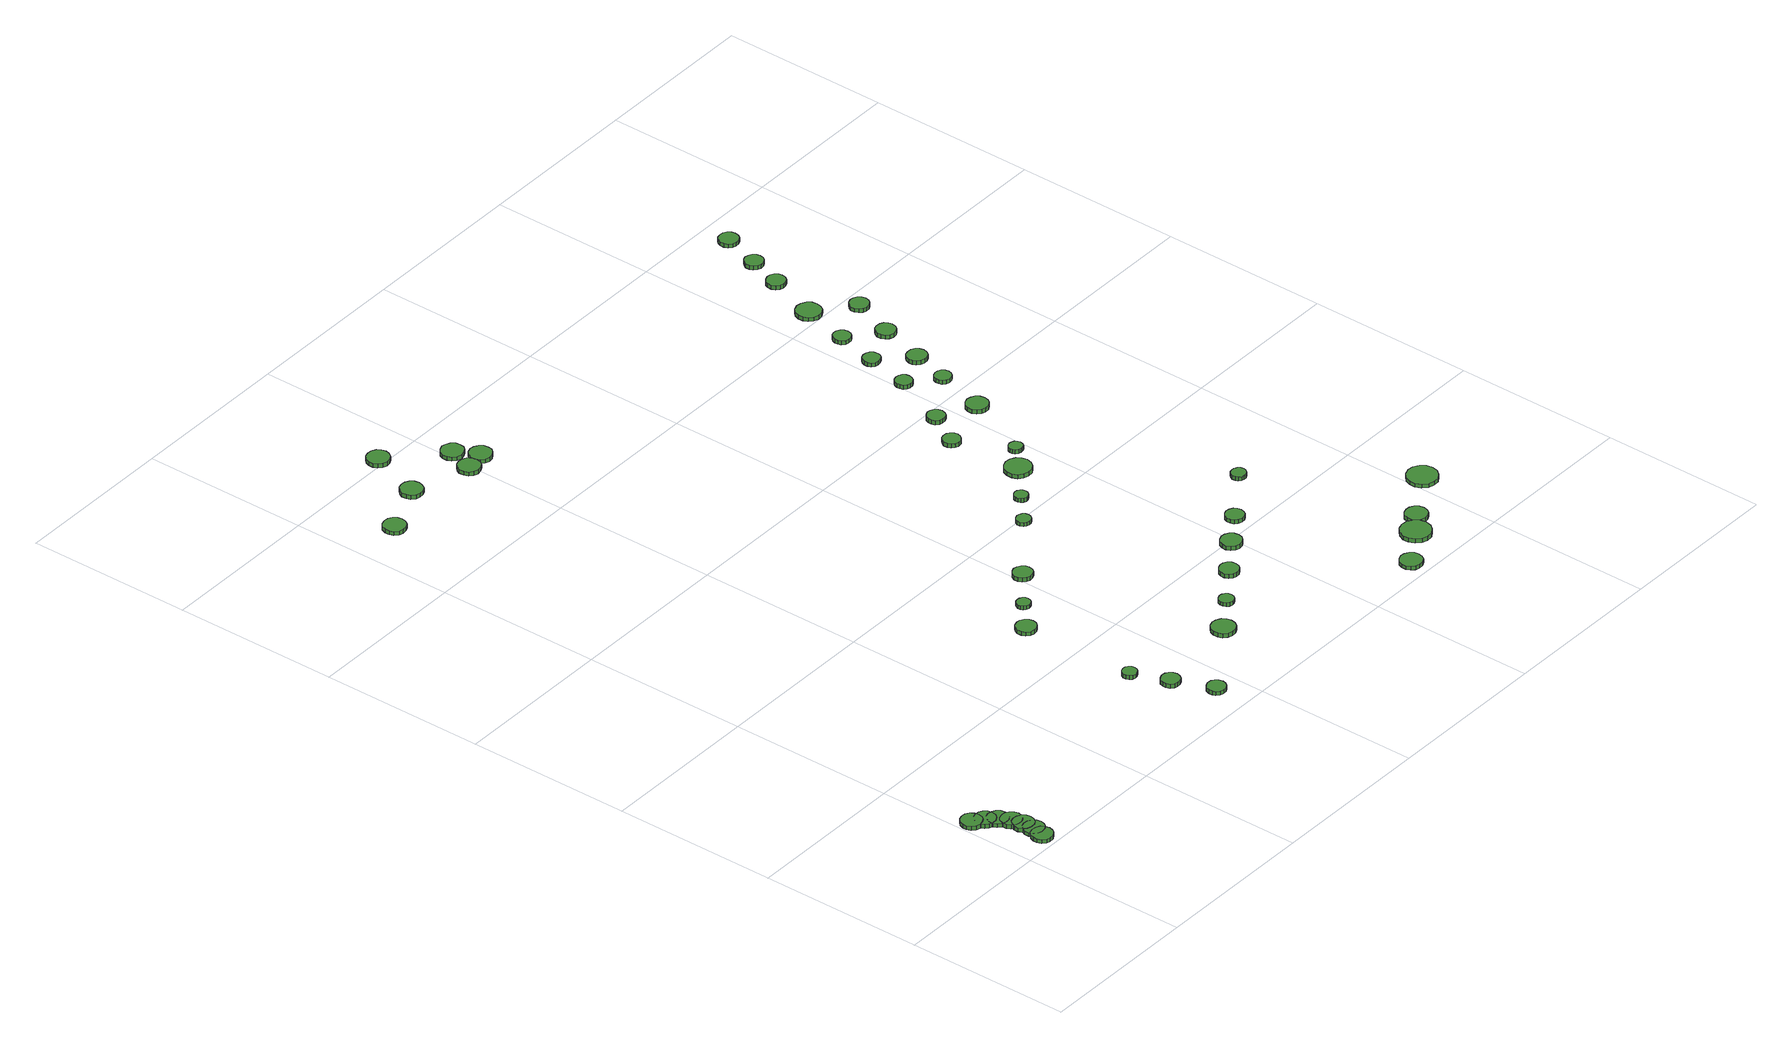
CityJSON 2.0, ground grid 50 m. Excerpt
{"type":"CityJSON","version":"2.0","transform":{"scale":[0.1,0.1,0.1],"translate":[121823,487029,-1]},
"CityObjects":{
"tree1":{"type":"SolitaryVegetationObject","attributes":{"function":"something"},"geometry":[{"type":"MultiSurface","lod":"1","boundaries":[[[0,1,2,3,4,5,6,7,8,9,10,11,12,13,14]],[[15,16,17,18,19,20,21,22,23,24,25,26,27,28,29]],[[0,29,28,1]],[[1,28,27,2]],[[2,27,26,3]],[[3,26,25,4]],[[4,25,24,5]],[[5,24,23,6]],[[6,23,22,7]],[[7,22,21,8]],[[8,21,20,9]],[[9,20,19,10]],[[10,19,18,11]],[[11,18,17,12]],[[12,17,16,13]],[[13,16,15,14]],[[14,15,29,0]]]}]},
"tree2":{"type":"SolitaryVegetationObject","attributes":{"function":"something"},"geometry":[{"type":"MultiSurface","lod":"1","boundaries":[[[30,31,32,33,34,35,36,37,38,39,40,41,42,43,44]],[[45,46,47,48,49,50,51,52,53,54,55,56,57,58,59]],[[30,59,58,31]],[[31,58,57,32]],[[32,57,56,33]],[[33,56,55,34]],[[34,55,54,35]],[[35,54,53,36]],[[36,53,52,37]],[[37,52,51,38]],[[38,51,50,39]],[[39,50,49,40]],[[40,49,48,41]],[[41,48,47,42]],[[42,47,46,43]],[[43,46,45,44]],[[44,45,59,30]]]}]},
"tree3":{"type":"SolitaryVegetationObject","attributes":{"function":"something"},"geometry":[{"type":"MultiSurface","lod":"1","boundaries":[[[60,61,62,63,64,65,66,67,68,69,70,71,72,73,74]],[[75,76,77,78,79,80,81,82,83,84,85,86,87,88,89]],[[60,89,88,61]],[[61,88,87,62]],[[62,87,86,63]],[[63,86,85,64]],[[64,85,84,65]],[[65,84,83,66]],[[66,83,82,67]],[[67,82,81,68]],[[68,81,80,69]],[[69,80,79,70]],[[70,79,78,71]],[[71,78,77,72]],[[72,77,76,73]],[[73,76,75,74]],[[74,75,89,60]]]}]},
"tree4":{"type":"SolitaryVegetationObject","attributes":{"function":"something"},"geometry":[{"type":"MultiSurface","lod":"1","boundaries":[[[90,91,92,93,94,95,96,97,98,99,100,101,102,103,104]],[[105,106,107,108,109,110,111,112,113,114,115,116,117,118,119]],[[90,119,118,91]],[[91,118,117,92]],[[92,117,116,93]],[[93,116,115,94]],[[94,115,114,95]],[[95,114,113,96]],[[96,113,112,97]],[[97,112,111,98]],[[98,111,110,99]],[[99,110,109,100]],[[100,109,108,101]],[[101,108,107,102]],[[102,107,106,103]],[[103,106,105,104]],[[104,105,119,90]]]}]},
"tree5":{"type":"SolitaryVegetationObject","attributes":{"function":"something"},"geometry":[{"type":"MultiSurface","lod":"1","boundaries":[[[120,121,122,123,124,125,126,127,128,129,130,131,132,133,134]],[[135,136,137,138,139,140,141,142,143,144,145,146,147,148,149]],[[120,149,148,121]],[[121,148,147,122]],[[122,147,146,123]],[[123,146,145,124]],[[124,145,144,125]],[[125,144,143,126]],[[126,143,142,127]],[[127,142,141,128]],[[128,141,140,129]],[[129,140,139,130]],[[130,139,138,131]],[[131,138,137,132]],[[132,137,136,133]],[[133,136,135,134]],[[134,135,149,120]]]}]},
"tree6":{"type":"SolitaryVegetationObject","attributes":{"function":"something"},"geometry":[{"type":"MultiSurface","lod":"1","boundaries":[[[150,151,152,153,154,155,156,157,158,159,160,161,162,163,164]],[[165,166,167,168,169,170,171,172,173,174,175,176,177,178,179]],[[150,179,178,151]],[[151,178,177,152]],[[152,177,176,153]],[[153,176,175,154]],[[154,175,174,155]],[[155,174,173,156]],[[156,173,172,157]],[[157,172,171,158]],[[158,171,170,159]],[[159,170,169,160]],[[160,169,168,161]],[[161,168,167,162]],[[162,167,166,163]],[[163,166,165,164]],[[164,165,179,150]]]}]},
"tree7":{"type":"SolitaryVegetationObject","attributes":{"function":"something"},"geometry":[{"type":"MultiSurface","lod":"1","boundaries":[[[180,181,182,183,184,185,186,187,188,189,190,191,192,193,194]],[[195,196,197,198,199,200,201,202,203,204,205,206,207,208,209]],[[180,209,208,181]],[[181,208,207,182]],[[182,207,206,183]],[[183,206,205,184]],[[184,205,204,185]],[[185,204,203,186]],[[186,203,202,187]],[[187,202,201,188]],[[188,201,200,189]],[[189,200,199,190]],[[190,199,198,191]],[[191,198,197,192]],[[192,197,196,193]],[[193,196,195,194]],[[194,195,209,180]]]}]},
"tree8":{"type":"SolitaryVegetationObject","attributes":{"function":"something"},"geometry":[{"type":"MultiSurface","lod":"1","boundaries":[[[210,211,212,213,214,215,216,217,218,219,220,221,222,223,224]],[[225,226,227,228,229,230,231,232,233,234,235,236,237,238,239]],[[210,239,238,211]],[[211,238,237,212]],[[212,237,236,213]],[[213,236,235,214]],[[214,235,234,215]],[[215,234,233,216]],[[216,233,232,217]],[[217,232,231,218]],[[218,231,230,219]],[[219,230,229,220]],[[220,229,228,221]],[[221,228,227,222]],[[222,227,226,223]],[[223,226,225,224]],[[224,225,239,210]]]}]},
"tree9":{"type":"SolitaryVegetationObject","attributes":{"function":"something"},"geometry":[{"type":"MultiSurface","lod":"1","boundaries":[[[240,241,242,243,244,245,246,247,248,249,250,251,252,253,254]],[[255,256,257,258,259,260,261,262,263,264,265,266,267,268,269]],[[240,269,268,241]],[[241,268,267,242]],[[242,267,266,243]],[[243,266,265,244]],[[244,265,264,245]],[[245,264,263,246]],[[246,263,262,247]],[[247,262,261,248]],[[248,261,260,249]],[[249,260,259,250]],[[250,259,258,251]],[[251,258,257,252]],[[252,257,256,253]],[[253,256,255,254]],[[254,255,269,240]]]}]},
"tree10":{"type":"SolitaryVegetationObject","attributes":{"function":"something"},"geometry":[{"type":"MultiSurface","lod":"1","boundaries":[[[270,271,272,273,274,275,276,277,278,279,280,281,282,283,284]],[[285,286,287,288,289,290,291,292,293,294,295,296,297,298,299]],[[270,299,298,271]],[[271,298,297,272]],[[272,297,296,273]],[[273,296,295,274]],[[274,295,294,275]],[[275,294,293,276]],[[276,293,292,277]],[[277,292,291,278]],[[278,291,290,279]],[[279,290,289,280]],[[280,289,288,281]],[[281,288,287,282]],[[282,287,286,283]],[[283,286,285,284]],[[284,285,299,270]]]}]},
"tree11":{"type":"SolitaryVegetationObject","attributes":{"function":"something"},"geometry":[{"type":"MultiSurface","lod":"1","boundaries":[[[300,301,302,303,304,305,306,307,308,309,310,311,312,313,314]],[[315,316,317,318,319,320,321,322,323,324,325,326,327,328,329]],[[300,329,328,301]],[[301,328,327,302]],[[302,327,326,303]],[[303,326,325,304]],[[304,325,324,305]],[[305,324,323,306]],[[306,323,322,307]],[[307,322,321,308]],[[308,321,320,309]],[[309,320,319,310]],[[310,319,318,311]],[[311,318,317,312]],[[312,317,316,313]],[[313,316,315,314]],[[314,315,329,300]]]}]},
"tree12":{"type":"SolitaryVegetationObject","attributes":{"function":"something"},"geometry":[{"type":"MultiSurface","lod":"1","boundaries":[[[330,331,332,333,334,335,336,337,338,339,340,341,342,343,344]],[[345,346,347,348,349,350,351,352,353,354,355,356,357,358,359]],[[330,359,358,331]],[[331,358,357,332]],[[332,357,356,333]],[[333,356,355,334]],[[334,355,354,335]],[[335,354,353,336]],[[336,353,352,337]],[[337,352,351,338]],[[338,351,350,339]],[[339,350,349,340]],[[340,349,348,341]],[[341,348,347,342]],[[342,347,346,343]],[[343,346,345,344]],[[344,345,359,330]]]}]},
"tree13":{"type":"SolitaryVegetationObject","attributes":{"function":"something"},"geometry":[{"type":"MultiSurface","lod":"1","boundaries":[[[360,361,362,363,364,365,366,367,368,369,370,371,372,373,374]],[[375,376,377,378,379,380,381,382,383,384,385,386,387,388,389]],[[360,389,388,361]],[[361,388,387,362]],[[362,387,386,363]],[[363,386,385,364]],[[364,385,384,365]],[[365,384,383,366]],[[366,383,382,367]],[[367,382,381,368]],[[368,381,380,369]],[[369,380,379,370]],[[370,379,378,371]],[[371,378,377,372]],[[372,377,376,373]],[[373,376,375,374]],[[374,375,389,360]]]}]},
"tree14":{"type":"SolitaryVegetationObject","attributes":{"function":"something"},"geometry":[{"type":"MultiSurface","lod":"1","boundaries":[[[390,391,392,393,394,395,396,397,398,399,400,401,402,403,404]],[[405,406,407,408,409,410,411,412,413,414,415,416,417,418,419]],[[390,419,418,391]],[[391,418,417,392]],[[392,417,416,393]],[[393,416,415,394]],[[394,415,414,395]],[[395,414,413,396]],[[396,413,412,397]],[[397,412,411,398]],[[398,411,410,399]],[[399,410,409,400]],[[400,409,408,401]],[[401,408,407,402]],[[402,407,406,403]],[[403,406,405,404]],[[404,405,419,390]]]}]},
"tree15":{"type":"SolitaryVegetationObject","attributes":{"function":"something"},"geometry":[{"type":"MultiSurface","lod":"1","boundaries":[[[420,421,422,423,424,425,426,427,428,429,430,431,432,433,434]],[[435,436,437,438,439,440,441,442,443,444,445,446,447,448,449]],[[420,449,448,421]],[[421,448,447,422]],[[422,447,446,423]],[[423,446,445,424]],[[424,445,444,425]],[[425,444,443,426]],[[426,443,442,427]],[[427,442,441,428]],[[428,441,440,429]],[[429,440,439,430]],[[430,439,438,431]],[[431,438,437,432]],[[432,437,436,433]],[[433,436,435,434]],[[434,435,449,420]]]}]},
"tree16":{"type":"SolitaryVegetationObject","attributes":{"function":"something"},"geometry":[{"type":"MultiSurface","lod":"1","boundaries":[[[450,451,452,453,454,455,456,457,458,459,460,461,462,463,464]],[[465,466,467,468,469,470,471,472,473,474,475,476,477,478,479]],[[450,479,478,451]],[[451,478,477,452]],[[452,477,476,453]],[[453,476,475,454]],[[454,475,474,455]],[[455,474,473,456]],[[456,473,472,457]],[[457,472,471,458]],[[458,471,470,459]],[[459,470,469,460]],[[460,469,468,461]],[[461,468,467,462]],[[462,467,466,463]],[[463,466,465,464]],[[464,465,479,450]]]}]},
"tree17":{"type":"SolitaryVegetationObject","attributes":{"function":"something"},"geometry":[{"type":"MultiSurface","lod":"1","boundaries":[[[480,481,482,483,484,485,486,487,488,489,490,491,492,493,494]],[[495,496,497,498,499,500,501,502,503,504,505,506,507,508,509]],[[480,509,508,481]],[[481,508,507,482]],[[482,507,506,483]],[[483,506,505,484]],[[484,505,504,485]],[[485,504,503,486]],[[486,503,502,487]],[[487,502,501,488]],[[488,501,500,489]],[[489,500,499,490]],[[490,499,498,491]],[[491,498,497,492]],[[492,497,496,493]],[[493,496,495,494]],[[494,495,509,480]]]}]},
"tree18":{"type":"SolitaryVegetationObject","attributes":{"function":"something"},"geometry":[{"type":"MultiSurface","lod":"1","boundaries":[[[510,511,512,513,514,515,516,517,518,519,520,521,522,523,524]],[[525,526,527,528,529,530,531,532,533,534,535,536,537,538,539]],[[510,539,538,511]],[[511,538,537,512]],[[512,537,536,513]],[[513,536,535,514]],[[514,535,534,515]],[[515,534,533,516]],[[516,533,532,517]],[[517,532,531,518]],[[518,531,530,519]],[[519,530,529,520]],[[520,529,528,521]],[[521,528,527,522]],[[522,527,526,523]],[[523,526,525,524]],[[524,525,539,510]]]}]},
"tree19":{"type":"SolitaryVegetationObject","attributes":{"function":"something"},"geometry":[{"type":"MultiSurface","lod":"1","boundaries":[[[540,541,542,543,544,545,546,547,548,549,550,551,552,553,554]],[[555,556,557,558,559,560,561,562,563,564,565,566,567,568,569]],[[540,569,568,541]],[[541,568,567,542]],[[542,567,566,543]],[[543,566,565,544]],[[544,565,564,545]],[[545,564,563,546]],[[546,563,562,547]],[[547,562,561,548]],[[548,561,560,549]],[[549,560,559,550]],[[550,559,558,551]],[[551,558,557,552]],[[552,557,556,553]],[[553,556,555,554]],[[554,555,569,540]]]}]},
"tree20":{"type":"SolitaryVegetationObject","attributes":{"function":"something"},"geometry":[{"type":"MultiSurface","lod":"1","boundaries":[[[570,571,572,573,574,575,576,577,578,579,580,581,582,583,584]],[[585,586,587,588,589,590,591,592,593,594,595,596,597,598,599]],[[570,599,598,571]],[[571,598,597,572]],[[572,597,596,573]],[[573,596,595,574]],[[574,595,594,575]],[[575,594,593,576]],[[576,593,592,577]],[[577,592,591,578]],[[578,591,590,579]],[[579,590,589,580]],[[580,589,588,581]],[[581,588,587,582]],[[582,587,586,583]],[[583,586,585,584]],[[584,585,599,570]]]}]},
"tree21":{"type":"SolitaryVegetationObject","attributes":{"function":"something"},"geometry":[{"type":"MultiSurface","lod":"1","boundaries":[[[600,601,602,603,604,605,606,607,608,609,610,611,612,613,614]],[[615,616,617,618,619,620,621,622,623,624,625,626,627,628,629]],[[600,629,628,601]],[[601,628,627,602]],[[602,627,626,603]],[[603,626,625,604]],[[604,625,624,605]],[[605,624,623,606]],[[606,623,622,607]],[[607,622,621,608]],[[608,621,620,609]],[[609,620,619,610]],[[610,619,618,611]],[[611,618,617,612]],[[612,617,616,613]],[[613,616,615,614]],[[614,615,629,600]]]}]},
"tree22":{"type":"SolitaryVegetationObject","attributes":{"function":"something"},"geometry":[{"type":"MultiSurface","lod":"1","boundaries":[[[630,631,632,633,634,635,636,637,638,639,640,641,642,643,644]],[[645,646,647,648,649,650,651,652,653,654,655,656,657,658,659]],[[630,659,658,631]],[[631,658,657,632]],[[632,657,656,633]],[[633,656,655,634]],[[634,655,654,635]],[[635,654,653,636]],[[636,653,652,637]],[[637,652,651,638]],[[638,651,650,639]],[[639,650,649,640]],[[640,649,648,641]],[[641,648,647,642]],[[642,647,646,643]],[[643,646,645,644]],[[644,645,659,630]]]}]},
"tree23":{"type":"SolitaryVegetationObject","attributes":{"function":"something"},"geometry":[{"type":"MultiSurface","lod":"1","boundaries":[[[660,661,662,663,664,665,666,667,668,669,670,671,672,673,674]],[[675,676,677,678,679,680,681,682,683,684,685,686,687,688,689]],[[660,689,688,661]],[[661,688,687,662]],[[662,687,686,663]],[[663,686,685,664]],[[664,685,684,665]],[[665,684,683,666]],[[666,683,682,667]],[[667,682,681,668]],[[668,681,680,669]],[[669,680,679,670]],[[670,679,678,671]],[[671,678,677,672]],[[672,677,676,673]],[[673,676,675,674]],[[674,675,689,660]]]}]},
"tree24":{"type":"SolitaryVegetationObject","attributes":{"function":"something"},"geometry":[{"type":"MultiSurface","lod":"1","boundaries":[[[690,691,692,693,694,695,696,697,698,699,700,701,702,703,704]],[[705,706,707,708,709,710,711,712,713,714,715,716,717,718,719]],[[690,719,718,691]],[[691,718,717,692]],[[692,717,716,693]],[[693,716,715,694]],[[694,715,714,695]],[[695,714,713,696]],[[696,713,712,697]],[[697,712,711,698]],[[698,711,710,699]],[[699,710,709,700]],[[700,709,708,701]],[[701,708,707,702]],[[702,707,706,703]],[[703,706,705,704]],[[704,705,719,690]]]}]},
"tree25":{"type":"SolitaryVegetationObject","attributes":{"function":"something"},"geometry":[{"type":"MultiSurface","lod":"1","boundaries":[[[720,721,722,723,724,725,726,727,728,729,730,731,732,733,734]],[[735,736,737,738,739,740,741,742,743,744,745,746,747,748,749]],[[720,749,748,721]],[[721,748,747,722]],[[722,747,746,723]],[[723,746,745,724]],[[724,745,744,725]],[[725,744,743,726]],[[726,743,742,727]],[[727,742,741,728]],[[728,741,740,729]],[[729,740,739,730]],[[730,739,738,731]],[[731,738,737,732]],[[732,737,736,733]],[[733,736,735,734]],[[734,735,749,720]]]}]},
"tree26":{"type":"SolitaryVegetationObject","attributes":{"function":"something"},"geometry":[{"type":"MultiSurface","lod":"1","boundaries":[[[750,751,752,753,754,755,756,757,758,759,760,761,762,763,764]],[[765,766,767,768,769,770,771,772,773,774,775,776,777,778,779]],[[750,779,778,751]],[[751,778,777,752]],[[752,777,776,753]],[[753,776,775,754]],[[754,775,774,755]],[[755,774,773,756]],[[756,773,772,757]],[[757,772,771,758]],[[758,771,770,759]],[[759,770,769,760]],[[760,769,768,761]],[[761,768,767,762]],[[762,767,766,763]],[[763,766,765,764]],[[764,765,779,750]]]}]},
"tree27":{"type":"SolitaryVegetationObject","attributes":{"function":"something"},"geometry":[{"type":"MultiSurface","lod":"1","boundaries":[[[780,781,782,783,784,785,786,787,788,789,790,791,792,793,794]],[[795,796,797,798,799,800,801,802,803,804,805,806,807,808,809]],[[780,809,808,781]],[[781,808,807,782]],[[782,807,806,783]],[[783,806,805,784]],[[784,805,804,785]],[[785,804,803,786]],[[786,803,802,787]],[[787,802,801,788]],[[788,801,800,789]],[[789,800,799,790]],[[790,799,798,791]],[[791,798,797,792]],[[792,797,796,793]],[[793,796,795,794]],[[794,795,809,780]]]}]},
"tree28":{"type":"SolitaryVegetationObject","attributes":{"function":"something"},"geometry":[{"type":"MultiSurface","lod":"1","boundaries":[[[810,811,812,813,814,815,816,817,818,819,820,821,822,823,824]],[[825,826,827,828,829,830,831,832,833,834,835,836,837,838,839]],[[810,839,838,811]],[[811,838,837,812]],[[812,837,836,813]],[[813,836,835,814]],[[814,835,834,815]],[[815,834,833,816]],[[816,833,832,817]],[[817,832,831,818]],[[818,831,830,819]],[[819,830,829,820]],[[820,829,828,821]],[[821,828,827,822]],[[822,827,826,823]],[[823,826,825,824]],[[824,825,839,810]]]}]},
"tree29":{"type":"SolitaryVegetationObject","attributes":{"function":"something"},"geometry":[{"type":"MultiSurface","lod":"1","boundaries":[[[840,841,842,843,844,845,846,847,848,849,850,851,852,853,854]],[[855,856,857,858,859,860,861,862,863,864,865,866,867,868,869]],[[840,869,868,841]],[[841,868,867,842]],[[842,867,866,843]],[[843,866,865,844]],[[844,865,864,845]],[[845,864,863,846]],[[846,863,862,847]],[[847,862,861,848]],[[848,861,860,849]],[[849,860,859,850]],[[850,859,858,851]],[[851,858,857,852]],[[852,857,856,853]],[[853,856,855,854]],[[854,855,869,840]]]}]},
"tree30":{"type":"SolitaryVegetationObject","attributes":{"function":"something"},"geometry":[{"type":"MultiSurface","lod":"1","boundaries":[[[870,871,872,873,874,875,876,877,878,879,880,881,882,883,884]],[[885,886,887,888,889,890,891,892,893,894,895,896,897,898,899]],[[870,899,898,871]],[[871,898,897,872]],[[872,897,896,873]],[[873,896,895,874]],[[874,895,894,875]],[[875,894,893,876]],[[876,893,892,877]],[[877,892,891,878]],[[878,891,890,879]],[[879,890,889,880]],[[880,889,888,881]],[[881,888,887,882]],[[882,887,886,883]],[[883,886,885,884]],[[884,885,899,870]]]}]},
"tree31":{"type":"SolitaryVegetationObject","attributes":{"function":"something"},"geometry":[{"type":"MultiSurface","lod":"1","boundaries":[[[900,901,902,903,904,905,906,907,908,909,910,911,912,913,914]],[[915,916,917,918,919,920,921,922,923,924,925,926,927,928,929]],[[900,929,928,901]],[[901,928,927,902]],[[902,927,926,903]],[[903,926,925,904]],[[904,925,924,905]],[[905,924,923,906]],[[906,923,922,907]],[[907,922,921,908]],[[908,921,920,909]],[[909,920,919,910]],[[910,919,918,911]],[[911,918,917,912]],[[912,917,916,913]],[[913,916,915,914]],[[914,915,929,900]]]}]},
"tree32":{"type":"SolitaryVegetationObject","attributes":{"function":"something"},"geometry":[{"type":"MultiSurface","lod":"1","boundaries":[[[930,931,932,933,934,935,936,937,938,939,940,941,942,943,944]],[[945,946,947,948,949,950,951,952,953,954,955,956,957,958,959]],[[930,959,958,931]],[[931,958,957,932]],[[932,957,956,933]],[[933,956,955,934]],[[934,955,954,935]],[[935,954,953,936]],[[936,953,952,937]],[[937,952,951,938]],[[938,951,950,939]],[[939,950,949,940]],[[940,949,948,941]],[[941,948,947,942]],[[942,947,946,943]],[[943,946,945,944]],[[944,945,959,930]]]}]},
"tree33":{"type":"SolitaryVegetationObject","attributes":{"function":"something"},"geometry":[{"type":"MultiSurface","lod":"1","boundaries":[[[960,961,962,963,964,965,966,967,968,969,970,971,972,973,974]],[[975,976,977,978,979,980,981,982,983,984,985,986,987,988,989]],[[960,989,988,961]],[[961,988,987,962]],[[962,987,986,963]],[[963,986,985,964]],[[964,985,984,965]],[[965,984,983,966]],[[966,983,982,967]],[[967,982,981,968]],[[968,981,980,969]],[[969,980,979,970]],[[970,979,978,971]],[[971,978,977,972]],[[972,977,976,973]],[[973,976,975,974]],[[974,975,989,960]]]}]},
"tree34":{"type":"SolitaryVegetationObject","attributes":{"function":"something"},"geometry":[{"type":"MultiSurface","lod":"1","boundaries":[[[990,991,992,993,994,995,996,997,998,999,1000,1001,1002,1003,1004]],[[1005,1006,1007,1008,1009,1010,1011,1012,1013,1014,1015,1016,1017,1018,1019]],[[990,1019,1018,991]],[[991,1018,1017,992]],[[992,1017,1016,993]],[[993,1016,1015,994]],[[994,1015,1014,995]],[[995,1014,1013,996]],[[996,1013,1012,997]],[[997,1012,1011,998]],[[998,1011,1010,999]],[[999,1010,1009,1000]],[[1000,1009,1008,1001]],[[1001,1008,1007,1002]],[[1002,1007,1006,1003]],[[1003,1006,1005,1004]],[[1004,1005,1019,990]]]}]},
"tree35":{"type":"SolitaryVegetationObject","attributes":{"function":"something"},"geometry":[{"type":"MultiSurface","lod":"1","boundaries":[[[1020,1021,1022,1023,1024,1025,1026,1027,1028,1029,1030,1031,1032,1033,1034]],[[1035,1036,1037,1038,1039,1040,1041,1042,1043,1044,1045,1046,1047,1048,1049]],[[1020,1049,1048,1021]],[[1021,1048,1047,1022]],[[1022,1047,1046,1023]],[[1023,1046,1045,1024]],[[1024,1045,1044,1025]],[[1025,1044,1043,1026]],[[1026,1043,1042,1027]],[[1027,1042,1041,1028]],[[1028,1041,1040,1029]],[[1029,1040,1039,1030]],[[1030,1039,1038,1031]],[[1031,1038,1037,1032]],[[1032,1037,1036,1033]],[[1033,1036,1035,1034]],[[1034,1035,1049,1020]]]}]},
"tree36":{"type":"SolitaryVegetationObject","attributes":{"function":"something"},"geometry":[{"type":"MultiSurface","lod":"1","boundaries":[[[1050,1051,1052,1053,1054,1055,1056,1057,1058,1059,1060,1061,1062,1063,1064]],[[1065,1066,1067,1068,1069,1070,1071,1072,1073,1074,1075,1076,1077,1078,1079]],[[1050,1079,1078,1051]],[[1051,1078,1077,1052]],[[1052,1077,1076,1053]],[[1053,1076,1075,1054]],[[1054,1075,1074,1055]],[[1055,1074,1073,1056]],[[1056,1073,1072,1057]],[[1057,1072,1071,1058]],[[1058,1071,1070,1059]],[[1059,1070,1069,1060]],[[1060,1069,1068,1061]],[[1061,1068,1067,1062]],[[1062,1067,1066,1063]],[[1063,1066,1065,1064]],[[1064,1065,1079,1050]]]}]},
"tree37":{"type":"SolitaryVegetationObject","attributes":{"function":"something"},"geometry":[{"type":"MultiSurface","lod":"1","boundaries":[[[1080,1081,1082,1083,1084,1085,1086,1087,1088,1089,1090,1091,1092,1093,1094]],[[1095,1096,1097,1098,1099,1100,1101,1102,1103,1104,1105,1106,1107,1108,1109]],[[1080,1109,1108,1081]],[[1081,1108,1107,1082]],[[1082,1107,1106,1083]],[[1083,1106,1105,1084]],[[1084,1105,1104,1085]],[[1085,1104,1103,1086]],[[1086,1103,1102,1087]],[[1087,1102,1101,1088]],[[1088,1101,1100,1089]],[[1089,1100,1099,1090]],[[1090,1099,1098,1091]],[[1091,1098,1097,1092]],[[1092,1097,1096,1093]],[[1093,1096,1095,1094]],[[1094,1095,1109,1080]]]}]},
"tree38":{"type":"SolitaryVegetationObject","attributes":{"function":"something"},"geometry":[{"type":"MultiSurface","lod":"1","boundaries":[[[1110,1111,1112,1113,1114,1115,1116,1117,1118,1119,1120,1121,1122,1123,1124]],[[1125,1126,1127,1128,1129,1130,1131,1132,1133,1134,1135,1136,1137,1138,1139]],[[1110,1139,1138,1111]],[[1111,1138,1137,1112]],[[1112,1137,1136,1113]],[[1113,1136,1135,1114]],[[1114,1135,1134,1115]],[[1115,1134,1133,1116]],[[1116,1133,1132,1117]],[[1117,1132,1131,1118]],[[1118,1131,1130,1119]],[[1119,1130,1129,1120]],[[1120,1129,1128,1121]],[[1121,1128,1127,1122]],[[1122,1127,1126,1123]],[[1123,1126,1125,1124]],[[1124,1125,1139,1110]]]}]},
"tree39":{"type":"SolitaryVegetationObject","attributes":{"function":"something"},"geometry":[{"type":"MultiSurface","lod":"1","boundaries":[[[1140,1141,1142,1143,1144,1145,1146,1147,1148,1149,1150,1151,1152,1153,1154]],[[1155,1156,1157,1158,1159,1160,1161,1162,1163,1164,1165,1166,1167,1168,1169]],[[1140,1169,1168,1141]],[[1141,1168,1167,1142]],[[1142,1167,1166,1143]],[[1143,1166,1165,1144]],[[1144,1165,1164,1145]],[[1145,1164,1163,1146]],[[1146,1163,1162,1147]],[[1147,1162,1161,1148]],[[1148,1161,1160,1149]],[[1149,1160,1159,1150]],[[1150,1159,1158,1151]],[[1151,1158,1157,1152]],[[1152,1157,1156,1153]],[[1153,1156,1155,1154]],[[1154,1155,1169,1140]]]}]},
"tree40":{"type":"SolitaryVegetationObject","attributes":{"function":"something"},"geometry":[{"type":"MultiSurface","lod":"1","boundaries":[[[1170,1171,1172,1173,1174,1175,1176,1177,1178,1179,1180,1181,1182,1183,1184]],[[1185,1186,1187,1188,1189,1190,1191,1192,1193,1194,1195,1196,1197,1198,1199]],[[1170,1199,1198,1171]],[[1171,1198,1197,1172]],[[1172,1197,1196,1173]],[[1173,1196,1195,1174]],[[1174,1195,1194,1175]],[[1175,1194,1193,1176]],[[1176,1193,1192,1177]],[[1177,1192,1191,1178]],[[1178,1191,1190,1179]],[[1179,1190,1189,1180]],[[1180,1189,1188,1181]],[[1181,1188,1187,1182]],[[1182,1187,1186,1183]],[[1183,1186,1185,1184]],[[1184,1185,1199,1170]]]}]},
"tree41":{"type":"SolitaryVegetationObject","attributes":{"function":"something"},"geometry":[{"type":"MultiSurface","lod":"1","boundaries":[[[1200,1201,1202,1203,1204,1205,1206,1207,1208,1209,1210,1211,1212,1213,1214]],[[1215,1216,1217,1218,1219,1220,1221,1222,1223,1224,1225,1226,1227,1228,1229]],[[1200,1229,1228,1201]],[[1201,1228,1227,1202]],[[1202,1227,1226,1203]],[[1203,1226,1225,1204]],[[1204,1225,1224,1205]],[[1205,1224,1223,1206]],[[1206,1223,1222,1207]],[[1207,1222,1221,1208]],[[1208,1221,1220,1209]],[[1209,1220,1219,1210]],[[1210,1219,1218,1211]],[[1211,1218,1217,1212]],[[1212,1217,1216,1213]],[[1213,1216,1215,1214]],[[1214,1215,1229,1200]]]}]},
"tree42":{"type":"SolitaryVegetationObject","attributes":{"function":"something"},"geometry":[{"type":"MultiSurface","lod":"1","boundaries":[[[1230,1231,1232,1233,1234,1235,1236,1237,1238,1239,1240,1241,1242,1243,1244]],[[1245,1246,1247,1248,1249,1250,1251,1252,1253,1254,1255,1256,1257,1258,1259]],[[1230,1259,1258,1231]],[[1231,1258,1257,1232]],[[1232,1257,1256,1233]],[[1233,1256,1255,1234]],[[1234,1255,1254,1235]],[[1235,1254,1253,1236]],[[1236,1253,1252,1237]],[[1237,1252,1251,1238]],[[1238,1251,1250,1239]],[[1239,1250,1249,1240]],[[1240,1249,1248,1241]],[[1241,1248,1247,1242]],[[1242,1247,1246,1243]],[[1243,1246,1245,1244]],[[1244,1245,1259,1230]]]}]},
"tree43":{"type":"SolitaryVegetationObject","attributes":{"function":"something"},"geometry":[{"type":"MultiSurface","lod":"1","boundaries":[[[1260,1261,1262,1263,1264,1265,1266,1267,1268,1269,1270,1271,1272,1273,1274]],[[1275,1276,1277,1278,1279,1280,1281,1282,1283,1284,1285,1286,1287,1288,1289]],[[1260,1289,1288,1261]],[[1261,1288,1287,1262]],[[1262,1287,1286,1263]],[[1263,1286,1285,1264]],[[1264,1285,1284,1265]],[[1265,1284,1283,1266]],[[1266,1283,1282,1267]],[[1267,1282,1281,1268]],[[1268,1281,1280,1269]],[[1269,1280,1279,1270]],[[1270,1279,1278,1271]],[[1271,1278,1277,1272]],[[1272,1277,1276,1273]],[[1273,1276,1275,1274]],[[1274,1275,1289,1260]]]}]},
"tree44":{"type":"SolitaryVegetationObject","attributes":{"function":"something"},"geometry":[{"type":"MultiSurface","lod":"1","boundaries":[[[1290,1291,1292,1293,1294,1295,1296,1297,1298,1299,1300,1301,1302,1303,1304]],[[1305,1306,1307,1308,1309,1310,1311,1312,1313,1314,1315,1316,1317,1318,1319]],[[1290,1319,1318,1291]],[[1291,1318,1317,1292]],[[1292,1317,1316,1293]],[[1293,1316,1315,1294]],[[1294,1315,1314,1295]],[[1295,1314,1313,1296]],[[1296,1313,1312,1297]],[[1297,1312,1311,1298]],[[1298,1311,1310,1299]],[[1299,1310,1309,1300]],[[1300,1309,1308,1301]],[[1301,1308,1307,1302]],[[1302,1307,1306,1303]],[[1303,1306,1305,1304]],[[1304,1305,1319,1290]]]}]},
"tree45":{"type":"SolitaryVegetationObject","attributes":{"function":"something"},"geometry":[{"type":"MultiSurface","lod":"1","boundaries":[[[1320,1321,1322,1323,1324,1325,1326,1327,1328,1329,1330,1331,1332,1333,1334]],[[1335,1336,1337,1338,1339,1340,1341,1342,1343,1344,1345,1346,1347,1348,1349]],[[1320,1349,1348,1321]],[[1321,1348,1347,1322]],[[1322,1347,1346,1323]],[[1323,1346,1345,1324]],[[1324,1345,1344,1325]],[[1325,1344,1343,1326]],[[1326,1343,1342,1327]],[[1327,1342,1341,1328]],[[1328,1341,1340,1329]],[[1329,1340,1339,1330]],[[1330,1339,1338,1331]],[[1331,1338,1337,1332]],[[1332,1337,1336,1333]],[[1333,1336,1335,1334]],[[1334,1335,1349,1320]]]}]},
"tree46":{"type":"SolitaryVegetationObject","attributes":{"function":"something"},"geometry":[{"type":"MultiSurface","lod":"1","boundaries":[[[1350,1351,1352,1353,1354,1355,1356,1357,1358,1359,1360,1361,1362,1363,1364]],[[1365,1366,1367,1368,1369,1370,1371,1372,1373,1374,1375,1376,1377,1378,1379]],[[1350,1379,1378,1351]],[[1351,1378,1377,1352]],[[1352,1377,1376,1353]],[[1353,1376,1375,1354]],[[1354,1375,1374,1355]],[[1355,1374,1373,1356]],[[1356,1373,1372,1357]],[[1357,1372,1371,1358]],[[1358,1371,1370,1359]],[[1359,1370,1369,1360]],[[1360,1369,1368,1361]],[[1361,1368,1367,1362]],[[1362,1367,1366,1363]],[[1363,1366,1365,1364]],[[1364,1365,1379,1350]]]}]},
"tree47":{"type":"SolitaryVegetationObject","attributes":{"function":"something"},"geometry":[{"type":"MultiSurface","lod":"1","boundaries":[[[1380,1381,1382,1383,1384,1385,1386,1387,1388,1389,1390,1391,1392,1393,1394]],[[1395,1396,1397,1398,1399,1400,1401,1402,1403,1404,1405,1406,1407,1408,1409]],[[1380,1409,1408,1381]],[[1381,1408,1407,1382]],[[1382,1407,1406,1383]],[[1383,1406,1405,1384]],[[1384,1405,1404,1385]],[[1385,1404,1403,1386]],[[1386,1403,1402,1387]],[[1387,1402,1401,1388]],[[1388,1401,1400,1389]],[[1389,1400,1399,1390]],[[1390,1399,1398,1391]],[[1391,1398,1397,1392]],[[1392,1397,1396,1393]],[[1393,1396,1395,1394]],[[1394,1395,1409,1380]]]}]}
},
"vertices":[
[66,228,26],[63,240,26],[56,251,26],[44,258,26],[31,259,26],[19,255,26],[9,246,26],[4,234,26],[4,221,26],[9,209,26],[19,200,26],[31,196,26],[44,198,26],[56,204,26],[63,215,26],[63,215,13],[56,204,13],[44,198,13],[31,196,13],[19,200,13],[9,209,13],[4,221,13],[4,234,13],[9,246,13],[19,255,13],[31,259,13],[44,258,13],[56,251,13],[63,240,13],[66,228,13],
[135,41,26],[132,54,26],[125,65,26],[113,71,26],[100,73,26],[88,69,26],[78,60,26],[73,48,26],[73,35,26],[78,23,26],[88,14,26],[100,10,26],[113,11,26],[125,18,26],[132,28,26],[132,28,14],[125,18,14],[113,11,14],[100,10,14],[88,14,14],[78,23,14],[73,35,14],[73,48,14],[78,60,14],[88,69,14],[100,73,14],[113,71,14],[125,65,14],[132,54,14],[135,41,14],
[96,205,26],[93,218,26],[85,229,26],[74,235,26],[61,236,26],[49,232,26],[39,224,26],[33,212,26],[33,199,26],[39,187,26],[49,178,26],[61,174,26],[74,175,26],[85,182,26],[93,192,26],[93,192,13],[85,182,13],[74,175,13],[61,174,13],[49,178,13],[39,187,13],[33,199,13],[33,212,13],[39,224,13],[49,232,13],[61,236,13],[74,235,13],[85,229,13],[93,218,13],[96,205,13],
[144,77,26],[141,90,26],[134,100,26],[122,107,26],[109,108,26],[97,104,26],[87,95,26],[82,83,26],[82,70,26],[87,58,26],[97,50,26],[109,45,26],[122,47,26],[134,53,26],[141,64,26],[141,64,14],[134,53,14],[122,47,14],[109,45,14],[97,50,14],[87,58,14],[82,70,14],[82,83,14],[87,95,14],[97,104,14],[109,108,14],[122,107,14],[134,100,14],[141,90,14],[144,77,14],
[119,179,26],[116,192,26],[108,203,26],[97,209,26],[84,211,26],[72,207,26],[62,198,26],[56,186,26],[56,173,26],[62,161,26],[72,152,26],[84,148,26],[97,149,26],[108,156,26],[116,167,26],[116,167,14],[108,156,14],[97,149,14],[84,148,14],[72,152,14],[62,161,14],[56,173,14],[56,186,14],[62,198,14],[72,207,14],[84,211,14],[97,209,14],[108,203,14],[116,192,14],[119,179,14],
[144,112,27],[141,125,27],[133,136,27],[122,142,27],[109,144,27],[96,140,27],[87,131,27],[81,119,27],[81,106,27],[87,94,27],[96,85,27],[109,81,27],[122,82,27],[133,89,27],[141,100,27],[141,100,14],[133,89,14],[122,82,14],[109,81,14],[96,85,14],[87,94,14],[81,106,14],[81,119,14],[87,131,14],[96,140,14],[109,144,14],[122,142,14],[133,136,14],[141,125,14],[144,112,14],
[136,147,27],[133,160,27],[125,170,27],[114,177,27],[101,178,27],[88,174,27],[79,166,27],[73,154,27],[73,140,27],[79,128,27],[88,120,27],[101,116,27],[114,117,27],[125,124,27],[133,134,27],[133,134,14],[125,124,14],[114,117,14],[101,116,14],[88,120,14],[79,128,14],[73,140,14],[73,154,14],[79,166,14],[88,174,14],[101,178,14],[114,177,14],[125,170,14],[133,160,14],[136,147,14],
[178,2285,29],[175,2299,29],[167,2310,29],[155,2317,29],[141,2318,29],[128,2314,29],[117,2305,29],[112,2292,29],[112,2278,29],[117,2266,29],[128,2256,29],[141,2252,29],[155,2254,29],[167,2260,29],[175,2272,29],[175,2272,17],[167,2260,17],[155,2254,17],[141,2252,17],[128,2256,17],[117,2266,17],[112,2278,17],[112,2292,17],[117,2305,17],[128,2314,17],[141,2318,17],[155,2317,17],[167,2310,17],[175,2299,17],[178,2285,17],
[855,320,30],[853,329,30],[848,336,30],[840,341,30],[831,342,30],[822,339,30],[816,333,30],[812,325,30],[812,316,30],[816,307,30],[822,301,30],[831,298,30],[840,299,30],[848,304,30],[853,311,30],[853,311,17],[848,304,17],[840,299,17],[831,298,17],[822,301,17],[816,307,17],[812,316,17],[812,325,17],[816,333,17],[822,339,17],[831,342,17],[840,341,17],[848,336,17],[853,329,17],[855,320,17],
[907,216,26],[904,228,26],[898,237,26],[888,243,26],[876,244,26],[865,240,26],[856,233,26],[852,222,26],[852,211,26],[856,200,26],[865,192,26],[876,189,26],[888,190,26],[898,196,26],[904,205,26],[904,205,13],[898,196,13],[888,190,13],[876,189,13],[865,192,13],[856,200,13],[852,211,13],[852,222,13],[856,233,13],[865,240,13],[876,244,13],[888,243,13],[898,237,13],[904,228,13],[907,216,13],
[958,100,24],[955,112,24],[949,121,24],[939,127,24],[927,128,24],[916,124,24],[907,117,24],[903,106,24],[903,94,24],[907,84,24],[916,76,24],[927,73,24],[939,74,24],[949,80,24],[955,89,24],[955,89,12],[949,80,12],[939,74,12],[927,73,12],[916,76,12],[907,84,12],[903,94,12],[903,106,12],[907,117,12],[916,124,12],[927,128,12],[939,127,12],[949,121,12],[955,112,12],[958,100,12],
[337,2353,30],[334,2367,30],[326,2378,30],[314,2385,30],[300,2386,30],[287,2382,30],[277,2373,30],[271,2360,30],[271,2346,30],[277,2334,30],[287,2324,30],[300,2320,30],[314,2321,30],[326,2328,30],[334,2340,30],[334,2340,17],[326,2328,17],[314,2321,17],[300,2320,17],[287,2324,17],[277,2334,17],[271,2346,17],[271,2360,17],[277,2373,17],[287,2382,17],[300,2386,17],[314,2385,17],[326,2378,17],[334,2367,17],[337,2353,17],
[861,672,25],[859,684,25],[851,694,25],[840,701,25],[828,702,25],[816,698,25],[806,690,25],[801,678,25],[801,665,25],[806,654,25],[816,645,25],[828,642,25],[840,643,25],[851,649,25],[859,659,25],[859,659,13],[851,649,13],[840,643,13],[828,642,13],[816,645,13],[806,654,13],[801,665,13],[801,678,13],[806,690,13],[816,698,13],[828,702,13],[840,701,13],[851,694,13],[859,684,13],[861,672,13],
[397,2514,29],[394,2528,29],[386,2539,29],[373,2546,29],[360,2547,29],[346,2543,29],[336,2534,29],[331,2521,29],[331,2507,29],[336,2495,29],[346,2485,29],[360,2481,29],[373,2482,29],[386,2489,29],[394,2501,29],[394,2501,16],[386,2489,16],[373,2482,16],[360,2481,16],[346,2485,16],[336,2495,16],[331,2507,16],[331,2521,16],[336,2534,16],[346,2543,16],[360,2547,16],[373,2546,16],[386,2539,16],[394,2528,16],[397,2514,16],
[934,746,25],[932,754,25],[927,761,25],[920,765,25],[911,766,25],[903,764,25],[897,758,25],[893,750,25],[893,741,25],[897,734,25],[903,728,25],[911,725,25],[920,726,25],[927,730,25],[932,737,25],[932,737,13],[927,730,13],[920,726,13],[911,725,13],[903,728,13],[897,734,13],[893,741,13],[893,750,13],[897,758,13],[903,764,13],[911,766,13],[920,765,13],[927,761,13],[932,754,13],[934,746,13],
[518,2300,29],[515,2313,29],[507,2325,29],[495,2331,29],[481,2333,29],[468,2329,29],[457,2319,29],[452,2307,29],[452,2293,29],[457,2280,29],[468,2271,29],[481,2266,29],[495,2268,29],[507,2275,29],[515,2286,29],[515,2286,17],[507,2275,17],[495,2268,17],[481,2266,17],[468,2271,17],[457,2280,17],[452,2293,17],[452,2307,17],[457,2319,17],[468,2329,17],[481,2333,17],[495,2331,17],[507,2325,17],[515,2313,17],[518,2300,17],
[545,2379,28],[543,2392,28],[534,2403,28],[522,2410,28],[509,2412,28],[495,2407,28],[485,2398,28],[479,2385,28],[479,2372,28],[485,2359,28],[495,2350,28],[509,2345,28],[522,2347,28],[534,2354,28],[543,2365,28],[543,2365,16],[534,2354,16],[522,2347,16],[509,2345,16],[495,2350,16],[485,2359,16],[479,2372,16],[479,2385,16],[485,2398,16],[495,2407,16],[509,2412,16],[522,2410,16],[534,2403,16],[543,2392,16],[545,2379,16],
[1190,255,27],[1187,269,27],[1178,281,27],[1165,288,27],[1151,290,27],[1137,285,27],[1126,275,27],[1120,262,27],[1120,247,27],[1126,234,27],[1137,224,27],[1151,219,27],[1165,221,27],[1178,228,27],[1187,240,27],[1187,240,14],[1178,228,14],[1165,221,14],[1151,219,14],[1137,224,14],[1126,234,14],[1120,247,14],[1120,262,14],[1126,275,14],[1137,285,14],[1151,290,14],[1165,288,14],[1178,281,14],[1187,269,14],[1190,255,14],
[582,2311,29],[580,2325,29],[571,2336,29],[559,2343,29],[546,2345,29],[532,2340,29],[522,2331,29],[516,2318,29],[516,2305,29],[522,2292,29],[532,2283,29],[546,2278,29],[559,2280,29],[571,2287,29],[580,2298,29],[580,2298,16],[571,2287,16],[559,2280,16],[546,2278,16],[532,2283,16],[522,2292,16],[516,2305,16],[516,2318,16],[522,2331,16],[532,2340,16],[546,2345,16],[559,2343,16],[571,2336,16],[580,2325,16],[582,2311,16],
[1046,831,28],[1044,842,28],[1037,852,28],[1026,858,28],[1014,860,28],[1003,856,28],[994,848,28],[989,837,28],[989,825,28],[994,814,28],[1003,806,28],[1014,802,28],[1026,803,28],[1037,809,28],[1044,819,28],[1044,819,15],[1037,809,15],[1026,803,15],[1014,802,15],[1003,806,15],[994,814,15],[989,825,15],[989,837,15],[994,848,15],[1003,856,15],[1014,860,15],[1026,858,15],[1037,852,15],[1044,842,15],[1046,831,15],
[1286,331,25],[1284,340,25],[1279,347,25],[1271,352,25],[1262,353,25],[1253,350,25],[1246,344,25],[1242,335,25],[1242,326,25],[1246,317,25],[1253,311,25],[1262,308,25],[1271,309,25],[1279,314,25],[1284,321,25],[1284,321,13],[1279,314,13],[1271,309,13],[1262,308,13],[1253,311,13],[1246,317,13],[1242,326,13],[1242,335,13],[1246,344,13],[1253,350,13],[1262,353,13],[1271,352,13],[1279,347,13],[1284,340,13],[1286,331,13],
[1406,411,25],[1404,423,25],[1397,433,25],[1386,439,25],[1374,440,25],[1363,436,25],[1354,428,25],[1349,417,25],[1349,405,25],[1354,394,25],[1363,386,25],[1374,382,25],[1386,383,25],[1397,390,25],[1404,399,25],[1404,399,12],[1397,390,12],[1386,383,12],[1374,382,12],[1363,386,12],[1354,394,12],[1349,405,12],[1349,417,12],[1354,428,12],[1363,436,12],[1374,440,12],[1386,439,12],[1397,433,12],[1404,423,12],[1406,411,12],
[1238,985,26],[1236,994,26],[1231,1001,26],[1223,1006,26],[1214,1007,26],[1206,1004,26],[1199,998,26],[1195,990,26],[1195,981,26],[1199,972,26],[1206,966,26],[1214,964,26],[1223,964,26],[1231,969,26],[1236,976,26],[1236,976,14],[1231,969,14],[1223,964,14],[1214,964,14],[1206,966,14],[1199,972,14],[1195,981,14],[1195,990,14],[1199,998,14],[1206,1004,14],[1214,1007,14],[1223,1006,14],[1231,1001,14],[1236,994,14],[1238,985,14],
[1320,1060,25],[1319,1069,25],[1314,1075,25],[1306,1080,25],[1298,1081,25],[1290,1078,25],[1284,1072,25],[1280,1065,25],[1280,1056,25],[1284,1048,25],[1290,1043,25],[1298,1040,25],[1306,1041,25],[1314,1045,25],[1319,1052,25],[1319,1052,12],[1314,1045,12],[1306,1041,12],[1298,1040,12],[1290,1043,12],[1284,1048,12],[1280,1056,12],[1280,1065,12],[1284,1072,12],[1290,1078,12],[1298,1081,12],[1306,1080,12],[1314,1075,12],[1319,1069,12],[1320,1060,12],
[1514,487,26],[1512,500,26],[1504,511,26],[1493,517,26],[1480,519,26],[1467,514,26],[1457,506,26],[1452,494,26],[1452,481,26],[1457,469,26],[1467,460,26],[1480,456,26],[1493,457,26],[1504,464,26],[1512,474,26],[1512,474,13],[1504,464,13],[1493,457,13],[1480,456,13],[1467,460,13],[1457,469,13],[1452,481,13],[1452,494,13],[1457,506,13],[1467,514,13],[1480,519,13],[1493,517,13],[1504,511,13],[1512,500,13],[1514,487,13],
[1746,55,24],[1743,68,24],[1735,79,24],[1723,86,24],[1709,88,24],[1696,83,24],[1686,74,24],[1681,62,24],[1681,48,24],[1686,36,24],[1696,26,24],[1709,22,24],[1723,24,24],[1735,30,24],[1743,42,24],[1743,42,12],[1735,30,12],[1723,24,12],[1709,22,12],[1696,26,12],[1686,36,12],[1681,48,12],[1681,62,12],[1686,74,12],[1696,83,12],[1709,88,12],[1723,86,12],[1735,79,12],[1743,68,12],[1746,55,12],
[1437,1148,25],[1433,1164,25],[1424,1177,25],[1410,1185,25],[1393,1187,25],[1378,1182,25],[1365,1171,25],[1359,1156,25],[1359,1139,25],[1365,1124,25],[1378,1113,25],[1393,1108,25],[1410,1110,25],[1424,1118,25],[1433,1131,25],[1433,1131,12],[1424,1118,12],[1410,1110,12],[1393,1108,12],[1378,1113,12],[1365,1124,12],[1359,1139,12],[1359,1156,12],[1365,1171,12],[1378,1182,12],[1393,1187,12],[1410,1185,12],[1424,1177,12],[1433,1164,12],[1437,1148,12],
[1612,555,24],[1609,567,24],[1603,576,24],[1593,582,24],[1581,583,24],[1570,579,24],[1562,572,24],[1557,561,24],[1557,550,24],[1562,539,24],[1570,532,24],[1581,528,24],[1593,529,24],[1603,535,24],[1609,544,24],[1609,544,12],[1603,535,12],[1593,529,12],[1581,528,12],[1570,532,12],[1562,539,12],[1557,550,12],[1557,561,12],[1562,572,12],[1570,579,12],[1581,583,12],[1593,582,12],[1603,576,12],[1609,567,12],[1612,555,12],
[1414,1367,25],[1412,1378,25],[1405,1387,25],[1396,1392,25],[1384,1393,25],[1374,1390,25],[1366,1382,25],[1361,1372,25],[1361,1361,25],[1366,1351,25],[1374,1344,25],[1384,1340,25],[1396,1341,25],[1405,1347,25],[1412,1356,25],[1412,1356,13],[1405,1347,13],[1396,1341,13],[1384,1340,13],[1374,1344,13],[1366,1351,13],[1361,1361,13],[1361,1372,13],[1366,1382,13],[1374,1390,13],[1384,1393,13],[1396,1392,13],[1405,1387,13],[1412,1378,13],[1414,1367,13],
[1489,1212,25],[1487,1220,25],[1482,1227,25],[1474,1231,25],[1466,1232,25],[1458,1230,25],[1451,1224,25],[1448,1216,25],[1448,1207,25],[1451,1199,25],[1458,1194,25],[1466,1191,25],[1474,1192,25],[1482,1196,25],[1487,1203,25],[1487,1203,12],[1482,1196,12],[1474,1192,12],[1466,1191,12],[1458,1194,12],[1451,1199,12],[1448,1207,12],[1448,1216,12],[1451,1224,12],[1458,1230,12],[1466,1232,12],[1474,1231,12],[1482,1227,12],[1487,1220,12],[1489,1212,12],
[1874,131,24],[1870,149,24],[1859,164,24],[1843,174,24],[1824,176,24],[1807,170,24],[1793,157,24],[1785,140,24],[1785,122,24],[1793,105,24],[1807,92,24],[1824,86,24],[1843,88,24],[1859,98,24],[1870,113,24],[1870,113,11],[1859,98,11],[1843,88,11],[1824,86,11],[1807,92,11],[1793,105,11],[1785,122,11],[1785,140,11],[1793,157,11],[1807,170,11],[1824,176,11],[1843,174,11],[1859,164,11],[1870,149,11],[1874,131,11],
[1470,1464,28],[1467,1475,28],[1461,1484,28],[1451,1490,28],[1440,1491,28],[1430,1487,28],[1421,1480,28],[1417,1470,28],[1417,1459,28],[1421,1449,28],[1430,1441,28],[1440,1438,28],[1451,1439,28],[1461,1444,28],[1467,1453,28],[1467,1453,15],[1461,1444,15],[1451,1439,15],[1440,1438,15],[1430,1441,15],[1421,1449,15],[1417,1459,15],[1417,1470,15],[1421,1480,15],[1430,1487,15],[1440,1491,15],[1451,1490,15],[1461,1484,15],[1467,1475,15],[1470,1464,15],
[1764,667,25],[1762,676,25],[1756,683,25],[1748,688,25],[1739,689,25],[1730,686,25],[1724,680,25],[1720,671,25],[1720,662,25],[1724,654,25],[1730,648,25],[1739,645,25],[1748,646,25],[1756,650,25],[1762,658,25],[1762,658,12],[1756,650,12],[1748,646,12],[1739,645,12],[1730,648,12],[1724,654,12],[1720,662,12],[1720,671,12],[1724,680,12],[1730,686,12],[1739,689,12],[1748,688,12],[1756,683,12],[1762,676,12],[1764,667,12],
[1923,177,24],[1920,191,24],[1912,202,24],[1900,209,24],[1887,210,24],[1874,206,24],[1863,197,24],[1858,184,24],[1858,170,24],[1863,158,24],[1874,149,24],[1887,145,24],[1900,146,24],[1912,153,24],[1920,164,24],[1920,164,11],[1912,153,11],[1900,146,11],[1887,145,11],[1874,149,11],[1863,158,11],[1858,170,11],[1858,184,11],[1863,197,11],[1874,206,11],[1887,210,11],[1900,209,11],[1912,202,11],[1920,191,11],[1923,177,11],
[1587,1411,29],[1584,1425,29],[1576,1436,29],[1565,1442,29],[1551,1444,29],[1538,1440,29],[1528,1431,29],[1522,1418,29],[1522,1404,29],[1528,1392,29],[1538,1383,29],[1551,1379,29],[1565,1380,29],[1576,1387,29],[1584,1398,29],[1584,1398,16],[1576,1387,16],[1565,1380,16],[1551,1379,16],[1538,1383,16],[1528,1392,16],[1522,1404,16],[1522,1418,16],[1528,1431,16],[1538,1440,16],[1551,1444,16],[1565,1442,16],[1576,1436,16],[1584,1425,16],[1587,1411,16],
[1542,1633,28],[1540,1643,28],[1534,1652,28],[1525,1657,28],[1514,1658,28],[1505,1655,28],[1497,1648,28],[1493,1638,28],[1493,1628,28],[1497,1618,28],[1505,1611,28],[1514,1608,28],[1525,1609,28],[1534,1614,28],[1540,1623,28],[1540,1623,15],[1534,1614,15],[1525,1609,15],[1514,1608,15],[1505,1611,15],[1497,1618,15],[1493,1628,15],[1493,1638,15],[1497,1648,15],[1505,1655,15],[1514,1658,15],[1525,1657,15],[1534,1652,15],[1540,1643,15],[1542,1633,15],
[1623,1563,29],[1621,1574,29],[1615,1582,29],[1606,1587,29],[1596,1588,29],[1586,1585,29],[1578,1578,29],[1574,1569,29],[1574,1558,29],[1578,1549,29],[1586,1542,29],[1596,1539,29],[1606,1540,29],[1615,1545,29],[1621,1553,29],[1621,1553,17],[1615,1545,17],[1606,1540,17],[1596,1539,17],[1586,1542,17],[1578,1549,17],[1574,1558,17],[1574,1569,17],[1578,1578,17],[1586,1585,17],[1596,1588,17],[1606,1587,17],[1615,1582,17],[1621,1574,17],[1623,1563,17],
[1575,1768,24],[1573,1779,24],[1567,1788,24],[1557,1793,24],[1547,1794,24],[1536,1791,24],[1528,1784,24],[1524,1774,24],[1524,1763,24],[1528,1753,24],[1536,1746,24],[1547,1743,24],[1557,1744,24],[1567,1749,24],[1573,1758,24],[1573,1758,12],[1567,1749,12],[1557,1744,12],[1547,1743,12],[1536,1746,12],[1528,1753,12],[1524,1763,12],[1524,1774,12],[1528,1784,12],[1536,1791,12],[1547,1794,12],[1557,1793,12],[1567,1788,12],[1573,1779,12],[1575,1768,12],
[2081,273,26],[2077,291,26],[2066,306,26],[2050,316,26],[2032,318,26],[2014,312,26],[2000,299,26],[1993,282,26],[1993,264,26],[2000,247,26],[2014,234,26],[2032,229,26],[2050,230,26],[2066,240,26],[2077,255,26],[2077,255,14],[2066,240,14],[2050,230,14],[2032,229,14],[2014,234,14],[2000,247,14],[1993,264,14],[1993,282,14],[2000,299,14],[2014,312,14],[2032,318,14],[2050,316,14],[2066,306,14],[2077,291,14],[2081,273,14],
[1665,1681,24],[1662,1693,24],[1655,1703,24],[1644,1709,24],[1632,1710,24],[1620,1707,24],[1611,1698,24],[1606,1687,24],[1606,1675,24],[1611,1664,24],[1620,1656,24],[1632,1652,24],[1644,1653,24],[1655,1659,24],[1662,1669,24],[1662,1669,11],[1655,1659,11],[1644,1653,11],[1632,1652,11],[1620,1656,11],[1611,1664,11],[1606,1675,11],[1606,1687,11],[1611,1698,11],[1620,1707,11],[1632,1710,11],[1644,1709,11],[1655,1703,11],[1662,1693,11],[1665,1681,11],
[1606,1894,24],[1604,1905,24],[1598,1913,24],[1588,1919,24],[1577,1920,24],[1567,1917,24],[1559,1909,24],[1555,1899,24],[1555,1889,24],[1559,1879,24],[1567,1871,24],[1577,1868,24],[1588,1869,24],[1598,1875,24],[1604,1883,24],[1604,1883,12],[1598,1875,12],[1588,1869,12],[1577,1868,12],[1567,1871,12],[1559,1879,12],[1555,1889,12],[1555,1899,12],[1559,1909,12],[1567,1917,12],[1577,1920,12],[1588,1919,12],[1598,1913,12],[1604,1905,12],[1606,1894,12],
[1648,2032,30],[1645,2047,30],[1636,2059,30],[1622,2067,30],[1607,2069,30],[1592,2064,30],[1581,2054,30],[1575,2039,30],[1575,2024,30],[1581,2010,30],[1592,2000,30],[1607,1995,30],[1622,1996,30],[1636,2004,30],[1645,2017,30],[1645,2017,18],[1636,2004,18],[1622,1996,18],[1607,1995,18],[1592,2000,18],[1581,2010,18],[1575,2024,18],[1575,2039,18],[1581,2054,18],[1592,2064,18],[1607,2069,18],[1622,2067,18],[1636,2059,18],[1645,2047,18],[1648,2032,18],
[1706,1821,24],[1704,1833,24],[1697,1843,24],[1686,1849,24],[1674,1850,24],[1662,1847,24],[1653,1838,24],[1648,1827,24],[1648,1815,24],[1653,1804,24],[1662,1796,24],[1674,1792,24],[1686,1793,24],[1697,1799,24],[1704,1809,24],[1704,1809,11],[1697,1799,11],[1686,1793,11],[1674,1792,11],[1662,1796,11],[1653,1804,11],[1648,1815,11],[1648,1827,11],[1653,1838,11],[1662,1847,11],[1674,1850,11],[1686,1849,11],[1697,1843,11],[1704,1833,11],[1706,1821,11],
[1753,1949,27],[1750,1960,27],[1743,1970,27],[1733,1976,27],[1721,1977,27],[1710,1973,27],[1701,1965,27],[1696,1955,27],[1696,1943,27],[1701,1932,27],[1710,1924,27],[1721,1920,27],[1733,1921,27],[1743,1927,27],[1750,1937,27],[1750,1937,15],[1743,1927,15],[1733,1921,15],[1721,1920,15],[1710,1924,15],[1701,1932,15],[1696,1943,15],[1696,1955,15],[1701,1965,15],[1710,1973,15],[1721,1977,15],[1733,1976,15],[1743,1970,15],[1750,1960,15],[1753,1949,15],
[1694,2187,30],[1692,2199,30],[1685,2208,30],[1675,2214,30],[1664,2215,30],[1653,2211,30],[1644,2204,30],[1639,2193,30],[1639,2181,30],[1644,2171,30],[1653,2163,30],[1664,2159,30],[1675,2161,30],[1685,2166,30],[1692,2176,30],[1692,2176,17],[1685,2166,17],[1675,2161,17],[1664,2159,17],[1653,2163,17],[1644,2171,17],[1639,2181,17],[1639,2193,17],[1644,2204,17],[1653,2211,17],[1664,2215,17],[1675,2214,17],[1685,2208,17],[1692,2199,17],[1694,2187,17],
[1736,2296,23],[1734,2307,23],[1727,2317,23],[1717,2322,23],[1705,2324,23],[1694,2320,23],[1686,2312,23],[1681,2302,23],[1681,2290,23],[1686,2280,23],[1694,2272,23],[1705,2268,23],[1717,2269,23],[1727,2275,23],[1734,2285,23],[1734,2285,11],[1727,2275,11],[1717,2269,11],[1705,2268,11],[1694,2272,11],[1686,2280,11],[1681,2290,11],[1681,2302,11],[1686,2312,11],[1694,2320,11],[1705,2324,11],[1717,2322,11],[1727,2317,11],[1734,2307,11],[1736,2296,11],
[1777,2414,22],[1775,2425,22],[1768,2435,22],[1757,2441,22],[1745,2442,22],[1734,2439,22],[1725,2431,22],[1720,2420,22],[1720,2408,22],[1725,2397,22],[1734,2389,22],[1745,2385,22],[1757,2386,22],[1768,2392,22],[1775,2402,22],[1775,2402,10],[1768,2392,10],[1757,2386,10],[1745,2385,10],[1734,2389,10],[1725,2397,10],[1720,2408,10],[1720,2420,10],[1725,2431,10],[1734,2439,10],[1745,2442,10],[1757,2441,10],[1768,2435,10],[1775,2425,10],[1777,2414,10]
]}
